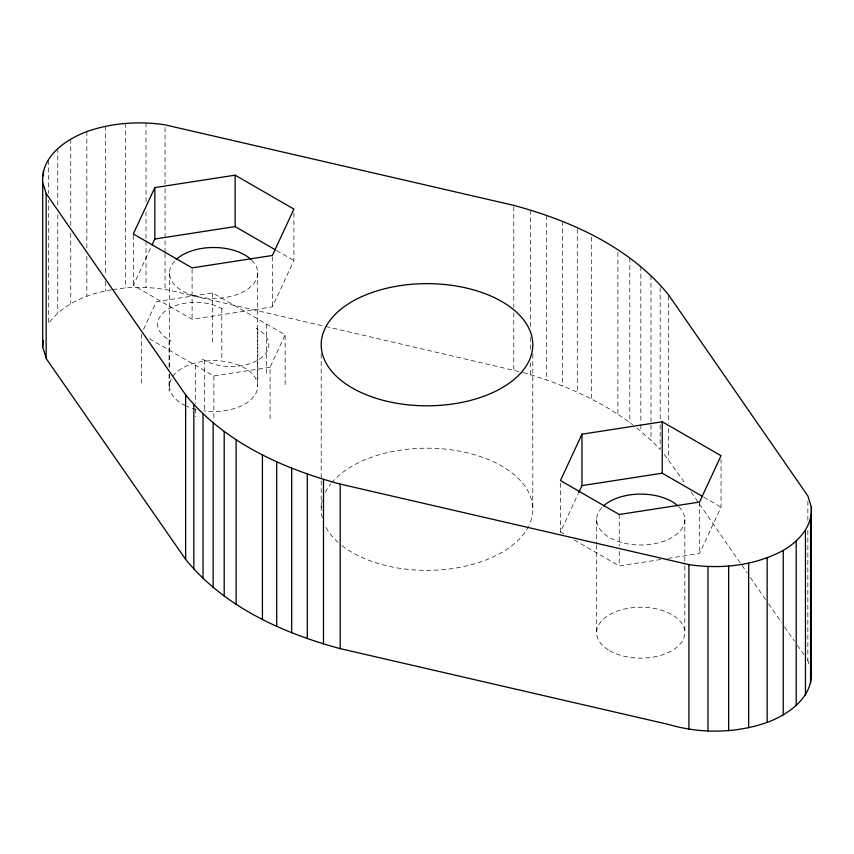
<?xml version="1.0" encoding="UTF-8"?>
<svg xmlns="http://www.w3.org/2000/svg" width="854" height="854" viewBox="0 0 854 854"><rect width="100%" height="100%" fill="white"/><g stroke="black" fill="none" stroke-linecap="round" stroke-linejoin="round"><path stroke-width="0.64" stroke-dasharray="4.27 3.2" d="M293.904 213.062L293.904 260.523L272.383 306.885L192.097 319.3L133.309 285.364L151.521 246.144M143.611 329.281L156.431 301.643L212.625 292.954L285.129 334.811L285.129 386.232M270.077 418.673L270.077 367.252L285.129 334.811M563.907 533.974L560.448 531.978L578.105 493.932M667.935 558.377L699.522 553.488L721.043 507.127L721.043 459.665M111.596 289.848C87.813 293.723 63.164 303.501 48.539 323.559L48.539 200.156M149.429 338.728L213.884 375.941L270.077 367.252M574.283 539.963L619.225 565.914L661.348 559.391M112.845 289.666C136.971 285.332 161.972 287.35 185.457 294.096L324.328 326.164M325.62 326.463L522.168 372.291M523.363 372.622C562.359 383.788 600.351 400.259 632.814 424.865M202.334 359.15L204.352 360.153A37.789 21.82 0 0 0 257.791 360.153A37.789 21.82 0 0 0 257.791 329.302L256.051 328.139M169.081 367.476L169.081 339.796A37.789 21.82 0 0 1 168.377 308.945A37.789 21.82 0 0 1 221.805 308.54L224.88 310.151M276.611 250.542L293.904 260.523M703.749 497.145L721.043 507.127M169.081 339.796L171.163 341.152M636.838 428.003L650.983 440.162L660.163 449.503L660.163 421.641M664.263 454.328L685.826 484.357M804.02 654.74L797.422 645.443M691.142 492.021L698.732 502.985M699.49 504.073L741.251 564.345M742.009 565.444L747.325 573.119M750.356 577.496L765.536 599.412M768.579 603.799L781.485 622.427M784.516 626.815L794.391 641.055M807.628 659.747L809.005 664.156M807.852 501.255L807.852 521.153M807.852 530.451L807.852 660.484M699.522 502.067L699.522 553.488M684.823 519.552L684.823 564.804M684.823 566.138L684.823 632.675M668.362 295.932L668.362 423.317M668.362 428.633L668.362 459.153M660.163 287.617L660.163 420.307M650.983 275.618L650.983 440.162M640.852 266.608L640.852 423.189M640.852 424.513L640.852 431.153M629.804 257.961L629.804 422.506M619.225 514.492L619.225 546.133M619.225 551.406L619.225 565.914M617.88 252.368L617.88 414.254M596.658 519.552L596.658 543.507M596.658 544.841L596.658 632.675M591.576 237.177L591.576 399.064M577.293 228.968L577.293 392.178M562.316 221.261L562.316 385.805M560.448 483.193L560.448 531.978M546.709 215.411L546.709 379.955M532.8 354.015L532.8 509.272M530.515 210.116L530.515 326.879M530.515 337.501L530.515 352.094M530.515 362.715L530.515 374.65M513.809 206.711L513.809 307.557M513.809 312.863L513.809 369.921M321.2 354.015L321.2 509.272M272.383 256.787L272.383 306.885M266.694 324.168L266.694 375.579M257.791 329.302L257.791 380.724M257.695 272.949L257.695 386.072M221.805 308.54L221.805 359.95M213.884 375.941L213.884 420.776M212.625 292.954L212.625 344.365M204.352 360.153L204.352 411.575M195.438 365.298L195.438 403.536M195.438 408.81L195.438 416.72M192.097 269.202L192.097 319.3M169.53 272.949L169.53 367.433M169.53 374.095L169.53 386.072M169.081 374.073L169.081 391.207M165.078 127.502L165.078 187.207M165.078 188.542L165.078 252.229M165.078 253.563L165.078 289.389M146.023 122.859L146.023 202.473M146.023 211.76L146.023 239.632M146.023 240.956L146.023 287.392M141.38 334.085L141.38 385.506M133.309 235.266L133.309 285.364M125.367 123.275L125.367 287.819M105.341 126.232L105.341 274.849M105.341 281.478L105.341 290.766M86.852 131.569L86.852 249.667M86.852 256.296L86.852 296.114M70.754 139.053L70.754 226.63M70.754 233.27L70.754 303.597M57.794 148.35L57.794 208.056M57.794 214.696L57.794 312.884M48.539 160.349L48.539 193.516M678.919 506.828A44.088 25.449 0 0 1 640.746 545.001A44.088 25.449 0 0 1 602.572 506.828M172.882 376.326A44.088 25.449 0 0 1 228.285 362.075A44.088 25.449 0 0 1 255.901 393.256A44.088 25.449 0 0 1 203.433 410.827M196.142 409.44A44.088 25.449 0 0 1 186.77 406.258M185.638 405.735A44.088 25.449 0 0 1 172.177 377.372M251.781 260.224A44.088 25.449 0 0 1 213.607 298.398A44.088 25.449 0 0 1 175.433 260.224M331.694 482.756A105.8 61.082 0 0 1 463.818 452.012A105.8 61.082 0 0 1 529.192 525.082M528.669 526.171A105.8 61.082 0 0 1 445.82 569.383A105.8 61.082 0 0 1 342.016 545.653M338.067 542.354A105.8 61.082 0 0 1 325.331 526.171M322.257 517.855A105.8 61.082 0 0 1 322.257 500.69M325.331 492.374A105.8 61.082 0 0 1 330.85 483.791M609.575 650.673A44.088 25.449 0 0 0 683.328 639.262A44.088 25.449 0 0 0 629.334 608.091A44.088 25.449 0 0 0 609.575 650.673"/><path stroke-width="1.28" d="M42.7 182.51C40.832 156.666 65.342 139.65 86.852 131.569C111.885 122.848 138.924 120.873 165.078 124.844L513.809 205.376C571.572 220.994 629.846 247.233 668.362 294.609L807.852 495.95L811.3 506.956L811.3 671.49C813.168 697.334 788.658 714.35 767.148 722.431C735.529 733.415 700.611 733.885 668.543 724.448L340.191 648.624C282.418 633.017 224.164 606.81 185.638 559.391L46.372 358.797L42.7 347.044L42.7 182.51L46.148 193.516L185.638 394.847C224.154 442.223 282.428 468.472 340.191 484.079L688.922 564.611C720.797 569.34 754.594 565.85 783.246 550.403C798.618 541.372 813.029 526.053 811.3 506.956M42.7 347.044L43.106 340.426M154.83 187.592L133.309 233.953L192.097 267.889L272.383 255.463L293.904 209.102L235.128 175.166L154.83 187.592L154.83 239.013L152.065 244.949M581.969 434.195L560.448 480.556L619.225 514.492L699.522 502.067L721.043 455.716L662.256 421.78L581.969 434.195L581.969 485.616L578.66 492.747M154.83 239.013L235.128 226.588L275.458 249.88M581.969 485.616L662.256 473.191L702.596 496.484M810.563 518.88L810.563 683.413M805.461 530.441L805.461 694.985M796.206 541.116L796.206 705.65M783.246 550.403L783.246 714.947M767.148 557.886L767.148 722.431M748.659 563.234L748.659 727.768M728.633 566.181L728.633 730.725M707.977 566.608L707.977 731.141M688.922 564.611L688.922 729.156M662.256 421.78L662.256 473.191M340.191 484.079L340.191 648.624M323.485 479.35L323.485 643.884M307.291 474.045L307.291 638.589M291.684 468.195L291.684 632.739M276.707 461.822L276.707 626.356M262.424 454.936L262.424 619.47M236.12 439.746L236.12 604.29M235.128 175.166L235.128 226.588M224.196 431.494L224.196 596.039M213.148 422.847L213.148 587.392M203.017 413.838L203.017 578.382M193.837 404.497L193.837 569.042M185.638 394.847L185.638 559.391M46.148 193.516L46.148 358.05M43.437 170.587L43.437 175.892M603.415 506.016A44.088 25.449 0 0 1 678.076 506.016M176.276 259.413A44.088 25.449 0 0 1 250.937 259.413M374.105 397.633A105.8 61.082 0 0 0 532.8 344.728A105.8 61.082 0 0 0 374.105 291.833A105.8 61.082 0 0 0 374.105 397.633"/></g></svg>
